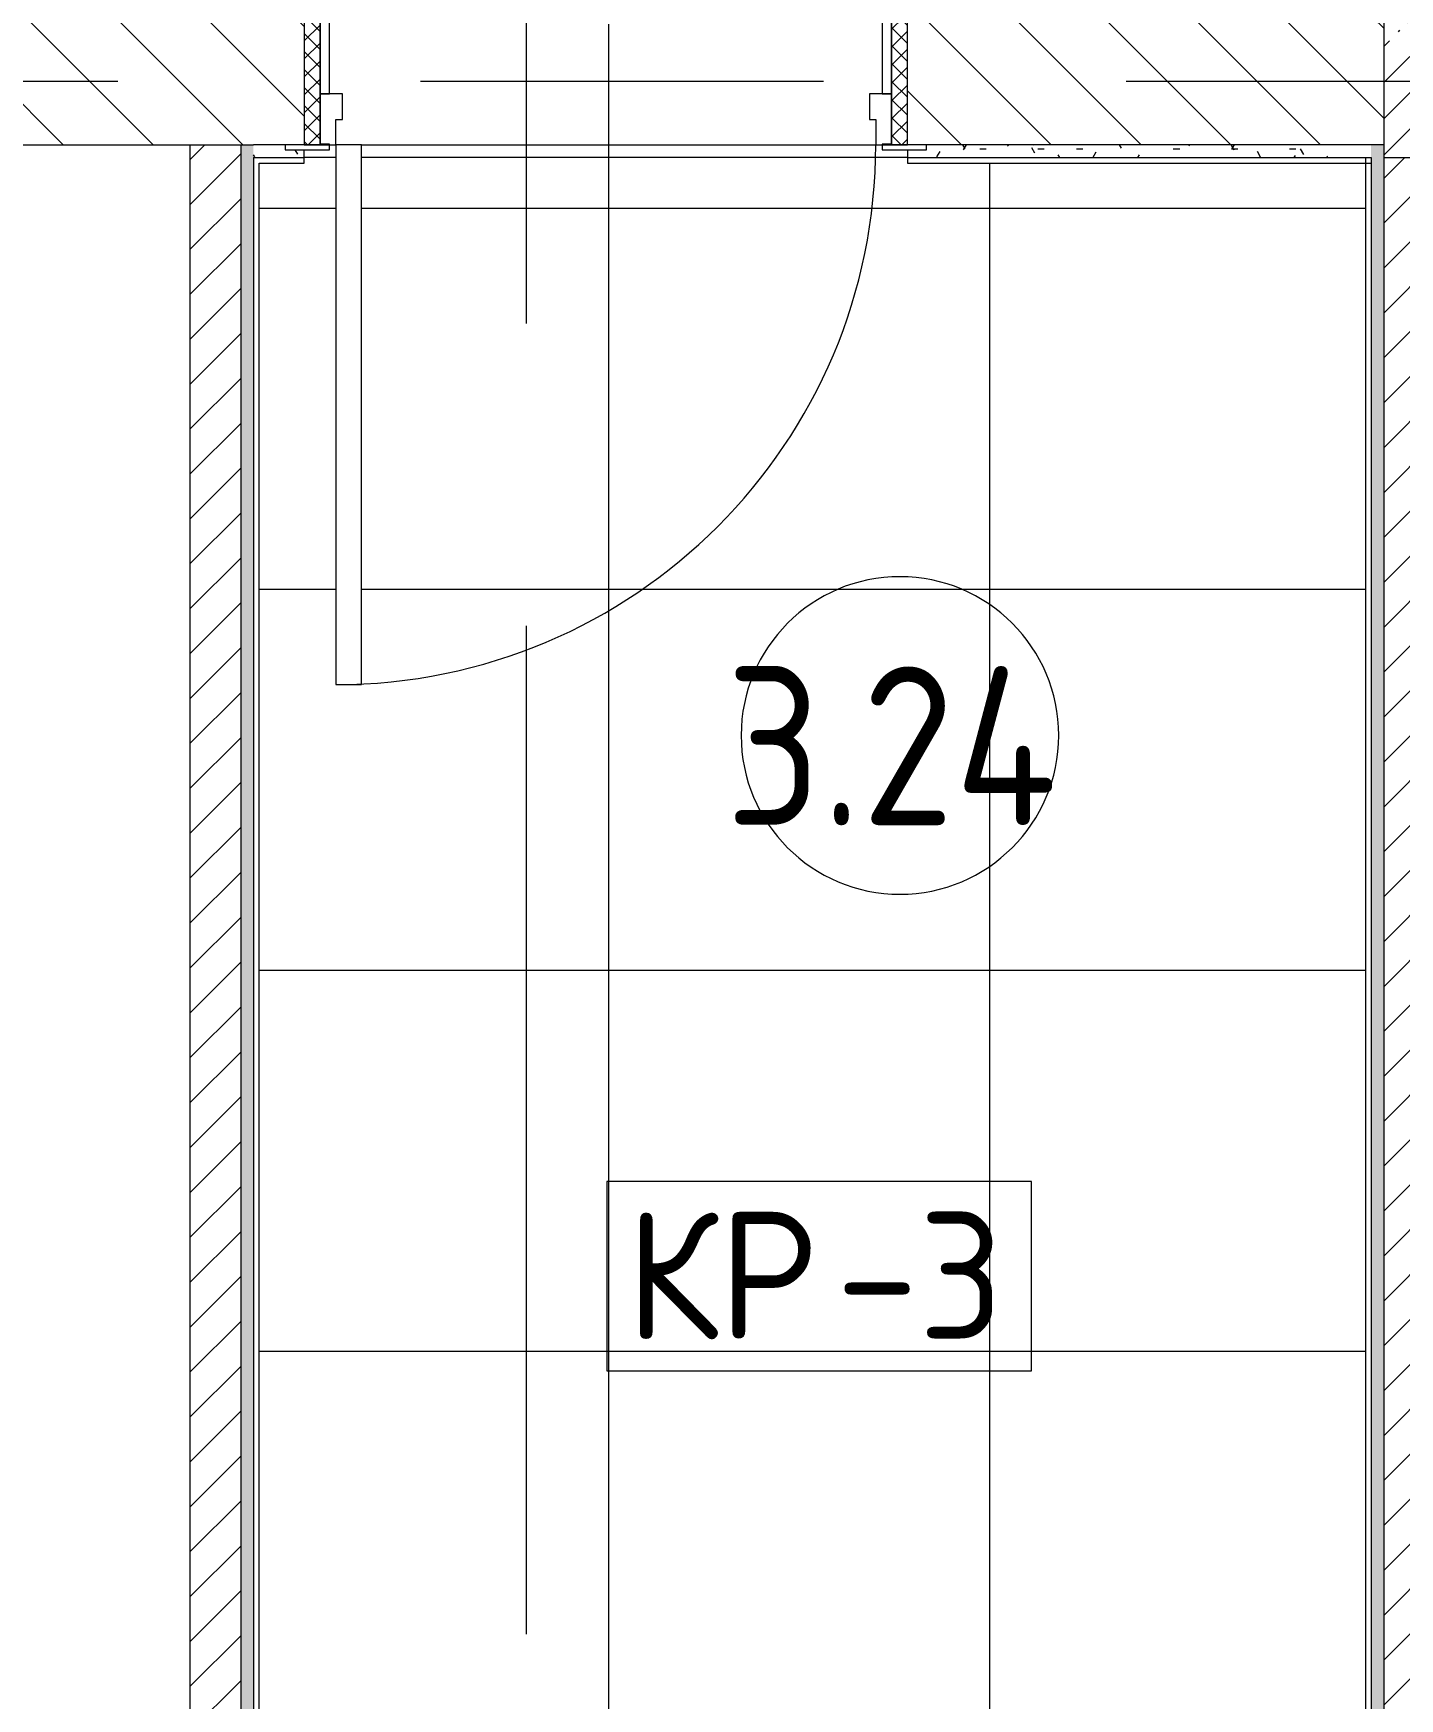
# Model space of a CAD drawing. Header units: millimetres. Extents: x 81773 to 282675, y -8553 to 29000.
# Drawn here: x 92083 to 94235, y 7953 to 10576 of the extents above; entities that cross this region are included whole.
import ezdxf

# ---------------------------------------------------------------- set-up
doc = ezdxf.new("R2010")
doc.units = ezdxf.units.MM
doc.linetypes.add('Осевая', pattern=[3175, 635, -476.25, 1587.5, -476.25])
for name, color, linetype, lineweight in [('A-AREA-IDEN', 7, 'Continuous', 9), ('A-DOOR', 7, 'Continuous', 9), ('A-DOOR-1', 7, 'Continuous', 13), ('A-DOOR-FRAM', 7, 'Continuous', 13), ('A-DOOR-FRAM-1', 7, 'Continuous', 9), ('A-FLOR-IDEN', 7, 'Continuous', 9), ('A-FLOR-PATT', 7, 'Continuous', 9), ('A-WALL', 7, 'Continuous', 9), ('I-WALL', 7, 'Continuous', 9), ('Оси-2', 7, 'Осевая', 9)]:
    doc.layers.add(name, color=color, linetype=linetype, lineweight=lineweight)
for name, color, linetype, lineweight, true_color in [('A-WALL-1', 9, 'Continuous', 9, 0x808080), ('A-WALL-FNSH-1', 9, 'Continuous', 9, 0x808080), ('I-WALL-2', 9, 'Continuous', 9, 0x808080)]:
    doc.layers.add(name, color=color, linetype=linetype, lineweight=lineweight, true_color=true_color)
doc.styles.add('GOST Common', font='GOST_Common.ttf', dxfattribs={"width": 0.9, "height": 250})
doc.styles.add('GOST Common_1', font='GOST_Common.ttf', dxfattribs={"height": 200})
pattern_1 = [(45, (0, 0), (-35.35534, 35.35534), [])]
pattern_2 = [(0, (0, 0), (121.92, 30.48), [10.058, -81.382, 10.058, -81.382, -487.68]), (0, (0, 0), (121.92, 30.48), [-182.88, 10.058, -172.822, 10.058, -81.382, -213.36]), (0, (0, 0), (121.92, 30.48), [-457.2, 10.058, -50.902, 10.058, -142.342]), (120, (45.72, 15.24), (-87.356454, 90.345817), [10.058, -81.382, 10.058, -81.382, -487.68]), (120, (45.72, 15.24), (-87.356454, 90.345817), [-182.88, 10.058, -172.822, 10.058, -81.382, -213.36]), (120, (45.72, 15.24), (-87.356454, 90.345817), [-457.2, 10.058, -50.902, 10.058, -142.342]), (240, (60.96, 76.2), (-34.563546, -120.825817), [10.058, -81.382, 10.058, -81.382, -487.68]), (240, (60.96, 76.2), (-34.563546, -120.825817), [-182.88, 10.058, -172.822, 10.058, -81.382, -213.36]), (240, (60.96, 76.2), (-34.563546, -120.825817), [-457.2, 10.058, -50.902, 10.058, -142.342])]

# ---------------------------------------------------------------- blocks, each defined once
blk = doc.blocks.new('110_Дверь_СКБ_1Ст_Внутренняя1 - Д-8 950x2100h_охрана-V1-План раскладки напольных покрытий 3 этажа в осях 23-33')
at = {"layer": 'A-DOOR'}
h = blk.add_hatch(dxfattribs=at)
h.set_pattern_fill('FP_6', color=256, style=0, pattern_type=2)
h.set_pattern_definition([(135, (1826.41, 164.685), (-14.14214, -14.14214), []), (225, (1826.41, 164.685), (14.14214, -14.14214), [])])
h.paths.add_polyline_path([(462.5, 100), (462.5, -100), (487.5, -100), (487.5, 100)])
at = {"layer": 'A-DOOR-FRAM-1'}
h = blk.add_hatch(dxfattribs=at)
h.set_pattern_fill('FP_7', color=256, style=0, pattern_type=2)
h.set_pattern_definition([(45, (-296.384, 164.685), (-14.1421, 14.1421), []), (135, (-296.384, 164.685), (-14.1421, -14.1421), [])])
h.paths.add_polyline_path([(-437.5, 100), (-462.5, 100), (-462.5, -100), (-437.5, -100), (-437.5, -2.4)])
at = {"layer": 'A-DOOR'}
blk.add_arc((437.5, 100), 850, 90, 180, dxfattribs=at)
at = {"layer": 'A-DOOR-1'}
for p, q in [((437.5, 950), (397.5, 950)), ((397.5, 950), (397.5, 100)), ((437.5, 100), (437.5, 950)), ((397.5, 100), (437.5, 100))]:
    blk.add_line(p, q, dxfattribs=at)
at = {"layer": 'A-DOOR-FRAM'}
for p, q in [((-422.5, 108), (-492.5, 108)), ((-492.5, 108), (-492.5, 100)), ((-422.5, 100), (-422.5, 108)), ((517.5, 108), (447.5, 108)), ((447.5, 108), (447.5, 100)), ((517.5, 100), (517.5, 108)), ((-492.5, 100), (-422.5, 100)), ((-437.5, 100), (-462.5, 100)), ((-462.5, 100), (-462.5, -100)), ((-412.5, 100), (-437.5, 100)), ((-437.5, 100), (-437.5, 20)), ((-437.5, -100), (-437.5, 100)), ((-422.5, 100), (-437.5, 100)), ((-437.5, 100), (-437.5, 99)), ((-437.5, 99), (-422.5, 99)), ((-422.5, 99), (-422.5, 100)), ((-412.5, 60), (-412.5, 100)), ((437.5, 100), (437.5, 60)), ((462.5, 100), (437.5, 100)), ((462.5, 100), (447.5, 100)), ((447.5, 100), (447.5, 99)), ((447.5, 100), (517.5, 100)), ((447.5, 99), (462.5, 99)), ((462.5, 20), (462.5, 100)), ((487.5, 100), (462.5, 100)), ((462.5, 100), (462.5, -100)), ((462.5, 99), (462.5, 100)), ((487.5, -100), (487.5, 100)), ((-402.5, 60), (-412.5, 60)), ((-402.5, 20), (-402.5, 60)), ((437.5, 60), (427.5, 60)), ((427.5, 60), (427.5, 20)), ((-437.5, 20), (-402.5, 20)), ((-422.5, 20), (-437.5, 20)), ((-437.5, 20), (-437.5, -100)), ((-422.5, -100), (-422.5, 20)), ((427.5, 20), (462.5, 20)), ((462.5, 20), (447.5, 20)), ((447.5, 20), (447.5, -100)), ((462.5, -100), (462.5, 20)), ((-422.5, -100), (-492.5, -100)), ((-492.5, -100), (-492.5, -108)), ((-462.5, -100), (-437.5, -100)), ((-437.5, -100), (-422.5, -100)), ((-422.5, -108), (-422.5, -100)), ((447.5, -100), (462.5, -100)), ((517.5, -100), (447.5, -100)), ((447.5, -100), (447.5, -108)), ((462.5, -100), (487.5, -100)), ((517.5, -108), (517.5, -100)), ((-492.5, -108), (-422.5, -108)), ((447.5, -108), (517.5, -108))]:
    blk.add_line(p, q, dxfattribs=at)
blk = doc.blocks.new('Марка_Помещения - Номер-25198446-План раскладки напольных покрытий 3 этажа в осях 23-33')
at = {"layer": 'A-AREA-IDEN'}
for start, end in [(360, 180), (180, 360)]:
    blk.add_arc((0, 0), 2.5, start, end, dxfattribs=at)
blk = doc.blocks.new('М_перекрытий_ЭП - Типоразмер-25383776-План раскладки напольных покрытий 3 этажа в осях 23-33')
at = {"layer": 'A-FLOR-IDEN'}
for p, q in [((3.352, 1.578), (-3.336, 1.578)), ((-3.336, 1.578), (-3.336, -1.406)), ((3.352, -1.406), (3.352, 1.578)), ((-3.336, -1.406), (3.352, -1.406))]:
    blk.add_line(p, q, dxfattribs=at)

msp = doc.modelspace()

# ---------------------------------------------------------------- hatches: boundary and pattern name
at = {"layer": 'A-FLOR-PATT'}
h = msp.add_hatch(dxfattribs=at)
h.set_pattern_fill('FP_44', color=256, style=0, pattern_type=2)
h.set_pattern_definition([(270, (92989, 8500), (600, 4e-14), []), (0, (92989, 8500), (0, 600), [])])
h.paths.add_polyline_path([(92560, 10400), (92600, 10400), (92600, 9550), (92560, 9550), (92560, 10381.1)])
h.paths.add_polyline_path([(92579, 6630), (93360, 6630), (93360, 6660), (93350, 6660), (93350, 6700), (93370, 6700.8), (93370, 6708), (93410, 6708), (93410.4, 6729), (93853.8, 6729), (93853.8, 6736.2), (93880.8, 6729), (94181, 6729), (94181, 10371), (93460, 10371), (93459.9, 10392), (93420, 10392), (93420, 10400), (93410, 10400), (93410, 10440), (93400, 10440), (93400, 10480), (93420, 10480), (93420, 10590), (92550, 10590), (92550, 10480), (92570, 10480), (92570, 10440), (92560, 10440), (92560, 10400), (92550, 10400), (92550, 10392), (92510, 10392), (92509.9, 10371), (92439, 10371), (92439, 6729), (92460, 6729), (92460, 6708), (92500, 6708), (92500, 6700), (92520, 6700), (92520, 6660), (92510, 6660), (92510, 6630), (92520, 6630)])
h.paths.add_polyline_path([(93324.2, 6663.8), (93189, 6700), (93324.2, 6736.2), (93324.2, 6692.8)])
h.paths.add_polyline_path([(93552.8, 6964.8), (93589, 7100), (93625.2, 6964.8), (93589, 6964.8)])
at = {"layer": 'I-WALL'}
h = msp.add_hatch(dxfattribs=at)
h.set_pattern_fill('FP_3', color=256, style=0, pattern_type=2)
h.set_pattern_definition([(135, (0, 0), (-70.71068, -70.71068), [])])
h.paths.add_polyline_path([(107130, 10400), (107130, 10600), (105095, 10600), (105095, 10400), (106789.6, 10400)])
h.paths.add_polyline_path([(103645, 10400), (103645, 10600), (101610, 10600), (101610, 10400), (103615, 10400)])
h.paths.add_polyline_path([(94210, 10400), (94210, 10600), (93460, 10600), (93460, 10400), (94190, 10400)])
h.paths.add_polyline_path([(92465.6, 10400), (92510, 10400), (92510, 10600), (91385, 10600), (91385, 10400), (92430, 10400)])
h.paths.add_polyline_path([(89930, 10400), (89985, 10400), (89985, 10600), (89610, 10600), (89610, 10400), (89630, 10400)])
h = msp.add_hatch(dxfattribs=at)
h.set_pattern_fill('FP_4', color=256, style=0, pattern_type=2)
h.set_pattern_definition([(45, (0, 0), (-57.024626, 57.024626), []), (45, (57.025, 0), (-57.024626, 57.024626), [100.806, -20.161, 3.353, -16.808])])
h.paths.add_polyline_path([(101610, 10380), (101610, 10600), (94210, 10600), (94210, 10380), (101060, 10380)])
h = msp.add_hatch(dxfattribs=at)
h.set_pattern_fill('FP_5', color=256, style=0, pattern_type=2)
h.set_pattern_definition(pattern_1)
h.paths.add_polyline_path([(92410, 6700), (92410, 10400), (92330, 10400), (92330, 6700)])
h = msp.add_hatch(dxfattribs=at)
h.set_pattern_fill('FP_5', color=256, style=0, pattern_type=2)
h.set_pattern_definition(pattern_1)
h.paths.add_polyline_path([(94290, 5400), (94290, 10380), (94210, 10380), (94210, 5400)])
at = {"layer": 'I-WALL-2'}
h = msp.add_hatch(dxfattribs=at)
h.set_pattern_fill('FP_35', color=256, style=0, pattern_type=2)
h.set_pattern_definition(pattern_2)
h.paths.add_polyline_path([(92430, 6720), (92430, 10400), (92410, 10400), (92410, 6720)])
h = msp.add_hatch(dxfattribs=at)
h.set_pattern_fill('FP_35', color=256, style=0, pattern_type=2)
h.set_pattern_definition(pattern_2)
h.paths.add_polyline_path([(94057.2, 10380), (94190, 10380), (94190, 10400), (93490, 10400), (93490, 10392), (93460, 10392), (93460, 10380), (93490, 10380)])
h.paths.add_polyline_path([(92510, 10380), (92510, 10392), (92480, 10392.5), (92480, 10400), (92430, 10400), (92430, 10380), (92480, 10380)])
h = msp.add_hatch(dxfattribs=at)
h.set_pattern_fill('FP_35', color=256, style=0, pattern_type=2)
h.set_pattern_definition(pattern_2)
h.paths.add_polyline_path([(94210, 6700), (94210, 10400), (94190, 10400), (94190, 6700)])

# ---------------------------------------------------------------- linework, layer by layer
at = {"layer": 'A-WALL'}
for p, q in [((92410, 10400), (92410, 6700)), ((92480, 10400), (92430, 10400)), ((94210, 10400), (93490, 10400)), ((92430, 10380), (92430, 6720))]:
    msp.add_line(p, q, dxfattribs=at)
at = {"layer": 'A-WALL-1'}
for p, q in [((94210, 10600), (94210, 6700)), ((91930, 10400), (92430, 10400)), ((92330, 10400), (92330, 6700)), ((92510, 10380), (92510, 10392)), ((93460, 10392), (93460, 10380)), ((92430, 10380), (92510, 10380)), ((93460, 10380), (94190, 10380)), ((94190, 10380), (94190, 6720)), ((94210, 10380), (101610, 10380))]:
    msp.add_line(p, q, dxfattribs=at)
at = {"layer": 'A-WALL-FNSH-1'}
for p, q in [((92439, 6729), (92439, 10371)), ((92439, 10371), (92510, 10371)), ((92510, 10371), (92510, 10380)), ((93460, 10380), (93460, 10371)), ((93460, 10371), (94190, 10371)), ((94190, 10379.5), (94181, 10379.5)), ((94181, 10379.5), (94181, 6720.5))]:
    msp.add_line(p, q, dxfattribs=at)
at = {"layer": 'I-WALL'}
for p, q in [((92600, 10400), (93410, 10400)), ((92560, 10380), (92510, 10380)), ((93460, 10380), (92600, 10380))]:
    msp.add_line(p, q, dxfattribs=at)
at = {"layer": 'Оси-2'}
for p, q in [((92860, 593.7), (92860, 19415.1)), ((86342.9, 10500), (120319, 10500))]:
    msp.add_line(p, q, dxfattribs=at)

# ---------------------------------------------------------------- block references
at = {"layer": 'A-AREA-IDEN', "xscale": 99.99999999999993, "yscale": 99.99999999999993, "zscale": 99.99999999999993}
msp.add_blockref('Марка_Помещения - Номер-25198446-План раскладки напольных покрытий 3 этажа в осях 23-33', (93448, 9469.9), dxfattribs=at)
at = {"layer": 'A-DOOR', "rotation": 180}
msp.add_blockref('110_Дверь_СКБ_1Ст_Внутренняя1 - Д-8 950x2100h_охрана-V1-План раскладки напольных покрытий 3 этажа в осях 23-33', (92997.5, 10500), dxfattribs=at)
at = {"layer": 'A-FLOR-IDEN', "xscale": 99.99999999999993, "yscale": 99.99999999999993, "zscale": 99.99999999999993}
msp.add_blockref('М_перекрытий_ЭП - Типоразмер-25383776-План раскладки напольных покрытий 3 этажа в осях 23-33', (93320, 8610), dxfattribs=at)

# ---------------------------------------------------------------- texts
at = {"layer": 'A-AREA-IDEN', "insert": (93173.3, 9578.5), "char_height": 250, "width": 685.443, "attachment_point": 1, "style": 'GOST Common'}
msp.add_mtext('3.24', dxfattribs=at)
at = {"layer": 'A-FLOR-IDEN', "char_height": 200, "attachment_point": 1, "style": 'GOST Common_1'}
for s, insert, width in [('КР', (93016.4, 8719.7), 400.844), ('-3', (93347.1, 8719.7), 344.726)]:
    msp.add_mtext(s, dxfattribs=dict(at, insert=insert, width=width))

doc.saveas('drawing.dxf')
